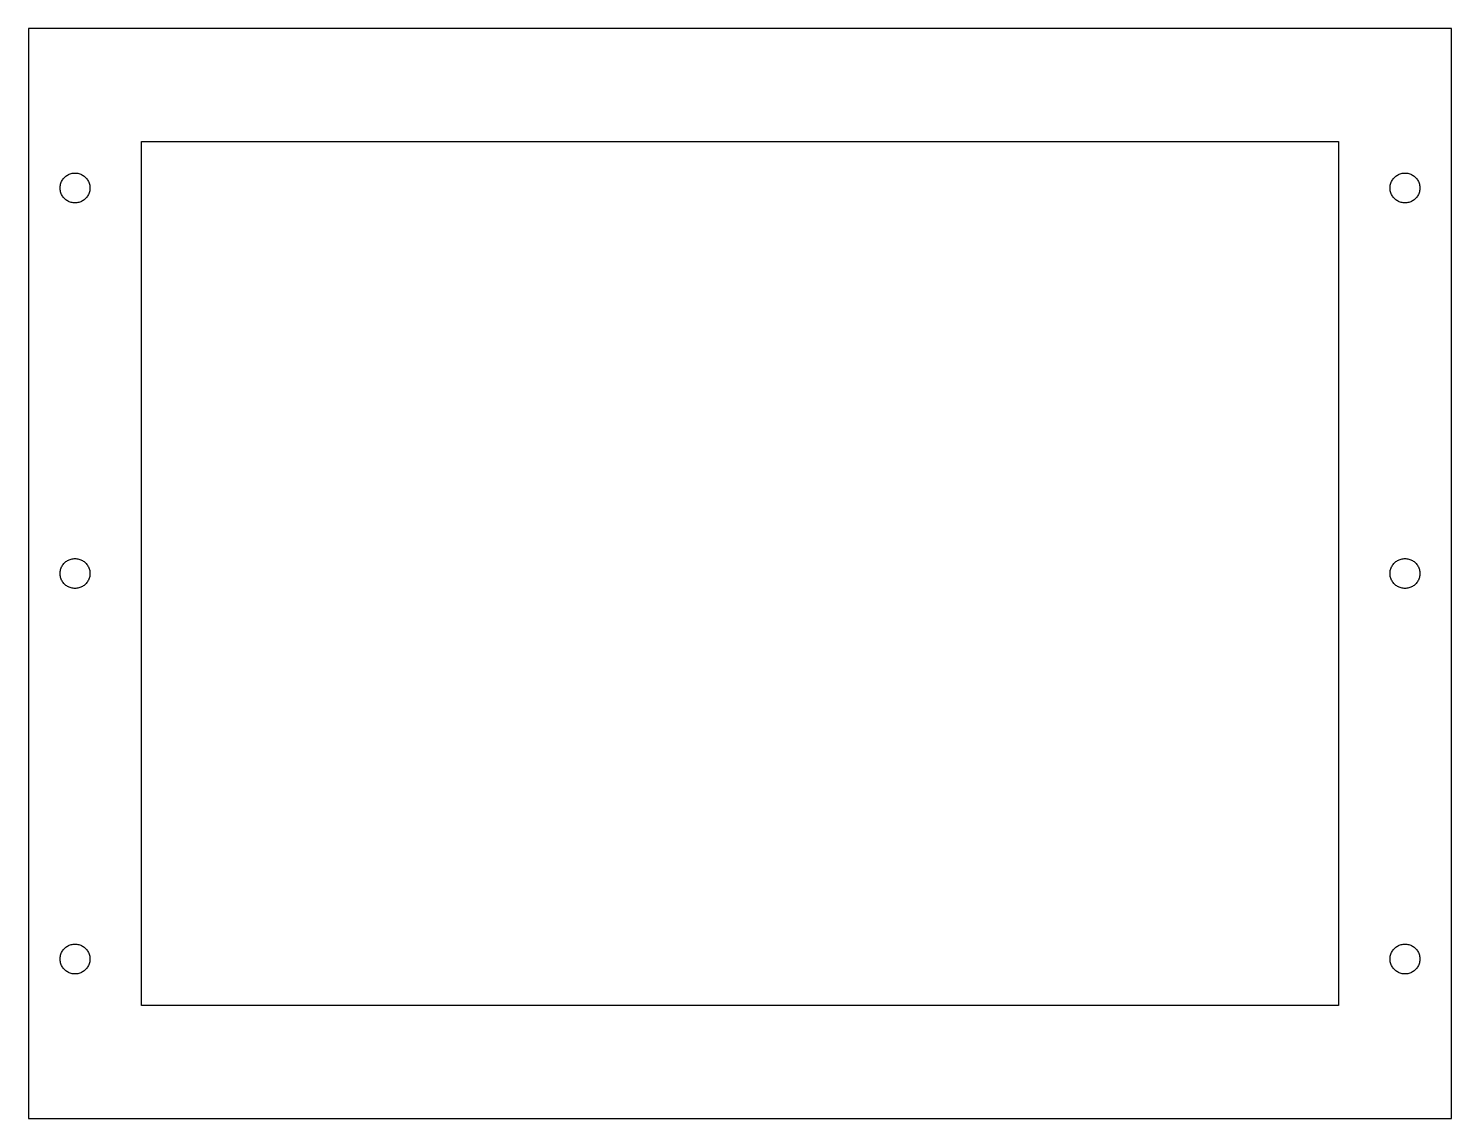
# Model space of a CAD drawing. Extents: x -107 to 107, y -17 to 147.
import ezdxf

# ---------------------------------------------------------------- set-up
doc = ezdxf.new("R2010")
doc.units = 0
doc.layers.get('0').update_dxf_attribs({"linetype": 'CONTINUOUS'})

msp = doc.modelspace()

# ---------------------------------------------------------------- linework, layer by layer
for points in [[(107, 147), (-107, 147), (-107, -17), (107, -17)], [(-90, 0), (-90, 130), (90, 130), (90, 0)], [(-100.147, 120.755), (-100.294, 120.769), (-100.439, 120.793), (-100.582, 120.827), (-100.723, 120.869), (-100.861, 120.921), (-100.995, 120.982), (-101.125, 121.051), (-101.25, 121.129), (-101.37, 121.215), (-101.484, 121.308), (-101.591, 121.409), (-101.692, 121.516), (-101.785, 121.63), (-101.871, 121.75), (-101.949, 121.875), (-102.018, 122.005), (-102.079, 122.139), (-102.131, 122.277), (-102.173, 122.418), (-102.207, 122.561), (-102.231, 122.706), (-102.245, 122.853), (-102.25, 123), (-102.245, 123.147), (-102.231, 123.294), (-102.207, 123.439), (-102.173, 123.582), (-102.131, 123.723), (-102.079, 123.861), (-102.018, 123.995), (-101.949, 124.125), (-101.871, 124.25), (-101.785, 124.37), (-101.692, 124.484), (-101.591, 124.591), (-101.484, 124.692), (-101.37, 124.785), (-101.25, 124.871), (-101.125, 124.949), (-100.995, 125.018), (-100.861, 125.079), (-100.723, 125.131), (-100.582, 125.173), (-100.439, 125.207), (-100.294, 125.231), (-100.147, 125.245), (-100, 125.25), (-99.8528, 125.245), (-99.7063, 125.231), (-99.561, 125.207), (-99.4177, 125.173), (-99.2768, 125.131), (-99.139, 125.079), (-99.0049, 125.018), (-98.875, 124.949), (-98.75, 124.871), (-98.6303, 124.785), (-98.5165, 124.692), (-98.409, 124.591), (-98.3084, 124.484), (-98.215, 124.37), (-98.1292, 124.25), (-98.0514, 124.125), (-97.982, 123.995), (-97.9213, 123.861), (-97.8694, 123.723), (-97.8267, 123.582), (-97.7932, 123.439), (-97.7692, 123.294), (-97.7548, 123.147), (-97.75, 123), (-97.7548, 122.853), (-97.7692, 122.706), (-97.7932, 122.561), (-97.8267, 122.418), (-97.8694, 122.277), (-97.9213, 122.139), (-97.982, 122.005), (-98.0514, 121.875), (-98.1292, 121.75), (-98.215, 121.63), (-98.3084, 121.516), (-98.409, 121.409), (-98.5165, 121.308), (-98.6303, 121.215), (-98.75, 121.129), (-98.875, 121.051), (-99.0049, 120.982), (-99.139, 120.921), (-99.2768, 120.869), (-99.4177, 120.827), (-99.561, 120.793), (-99.7063, 120.769), (-99.8528, 120.755), (-100, 120.75)], [(99.8528, 120.755), (99.7063, 120.769), (99.561, 120.793), (99.4177, 120.827), (99.2768, 120.869), (99.139, 120.921), (99.0049, 120.982), (98.875, 121.051), (98.75, 121.129), (98.6303, 121.215), (98.5165, 121.308), (98.409, 121.409), (98.3084, 121.516), (98.215, 121.63), (98.1292, 121.75), (98.0514, 121.875), (97.982, 122.005), (97.9213, 122.139), (97.8694, 122.277), (97.8267, 122.418), (97.7932, 122.561), (97.7692, 122.706), (97.7548, 122.853), (97.75, 123), (97.7548, 123.147), (97.7692, 123.294), (97.7932, 123.439), (97.8267, 123.582), (97.8694, 123.723), (97.9213, 123.861), (97.982, 123.995), (98.0514, 124.125), (98.1292, 124.25), (98.215, 124.37), (98.3084, 124.484), (98.409, 124.591), (98.5165, 124.692), (98.6303, 124.785), (98.75, 124.871), (98.875, 124.949), (99.0049, 125.018), (99.139, 125.079), (99.2768, 125.131), (99.4177, 125.173), (99.561, 125.207), (99.7063, 125.231), (99.8528, 125.245), (100, 125.25), (100.147, 125.245), (100.294, 125.231), (100.439, 125.207), (100.582, 125.173), (100.723, 125.131), (100.861, 125.079), (100.995, 125.018), (101.125, 124.949), (101.25, 124.871), (101.37, 124.785), (101.484, 124.692), (101.591, 124.591), (101.692, 124.484), (101.785, 124.37), (101.871, 124.25), (101.949, 124.125), (102.018, 123.995), (102.079, 123.861), (102.131, 123.723), (102.173, 123.582), (102.207, 123.439), (102.231, 123.294), (102.245, 123.147), (102.25, 123), (102.245, 122.853), (102.231, 122.706), (102.207, 122.561), (102.173, 122.418), (102.131, 122.277), (102.079, 122.139), (102.018, 122.005), (101.949, 121.875), (101.871, 121.75), (101.785, 121.63), (101.692, 121.516), (101.591, 121.409), (101.484, 121.308), (101.37, 121.215), (101.25, 121.129), (101.125, 121.051), (100.995, 120.982), (100.861, 120.921), (100.723, 120.869), (100.582, 120.827), (100.439, 120.793), (100.294, 120.769), (100.147, 120.755), (100, 120.75)], [(-100.147, 62.7548), (-100.294, 62.7692), (-100.439, 62.7932), (-100.582, 62.8267), (-100.723, 62.8694), (-100.861, 62.9213), (-100.995, 62.982), (-101.125, 63.0514), (-101.25, 63.1292), (-101.37, 63.215), (-101.484, 63.3084), (-101.591, 63.409), (-101.692, 63.5165), (-101.785, 63.6303), (-101.871, 63.75), (-101.949, 63.875), (-102.018, 64.0049), (-102.079, 64.139), (-102.131, 64.2768), (-102.173, 64.4177), (-102.207, 64.561), (-102.231, 64.7063), (-102.245, 64.8528), (-102.25, 65), (-102.245, 65.1472), (-102.231, 65.2937), (-102.207, 65.439), (-102.173, 65.5823), (-102.131, 65.7232), (-102.079, 65.861), (-102.018, 65.9951), (-101.949, 66.125), (-101.871, 66.25), (-101.785, 66.3697), (-101.692, 66.4835), (-101.591, 66.591), (-101.484, 66.6916), (-101.37, 66.785), (-101.25, 66.8708), (-101.125, 66.9486), (-100.995, 67.018), (-100.861, 67.0787), (-100.723, 67.1306), (-100.582, 67.1733), (-100.439, 67.2068), (-100.294, 67.2308), (-100.147, 67.2452), (-100, 67.25), (-99.8528, 67.2452), (-99.7063, 67.2308), (-99.561, 67.2068), (-99.4177, 67.1733), (-99.2768, 67.1306), (-99.139, 67.0787), (-99.0049, 67.018), (-98.875, 66.9486), (-98.75, 66.8708), (-98.6303, 66.785), (-98.5165, 66.6916), (-98.409, 66.591), (-98.3084, 66.4835), (-98.215, 66.3697), (-98.1292, 66.25), (-98.0514, 66.125), (-97.982, 65.9951), (-97.9213, 65.861), (-97.8694, 65.7232), (-97.8267, 65.5823), (-97.7932, 65.439), (-97.7692, 65.2937), (-97.7548, 65.1472), (-97.75, 65), (-97.7548, 64.8528), (-97.7692, 64.7063), (-97.7932, 64.561), (-97.8267, 64.4177), (-97.8694, 64.2768), (-97.9213, 64.139), (-97.982, 64.0049), (-98.0514, 63.875), (-98.1292, 63.75), (-98.215, 63.6303), (-98.3084, 63.5165), (-98.409, 63.409), (-98.5165, 63.3084), (-98.6303, 63.215), (-98.75, 63.1292), (-98.875, 63.0514), (-99.0049, 62.982), (-99.139, 62.9213), (-99.2768, 62.8694), (-99.4177, 62.8267), (-99.561, 62.7932), (-99.7063, 62.7692), (-99.8528, 62.7548), (-100, 62.75)], [(99.8528, 62.7548), (99.7063, 62.7692), (99.561, 62.7932), (99.4177, 62.8267), (99.2768, 62.8694), (99.139, 62.9213), (99.0049, 62.982), (98.875, 63.0514), (98.75, 63.1292), (98.6303, 63.215), (98.5165, 63.3084), (98.409, 63.409), (98.3084, 63.5165), (98.215, 63.6303), (98.1292, 63.75), (98.0514, 63.875), (97.982, 64.0049), (97.9213, 64.139), (97.8694, 64.2768), (97.8267, 64.4177), (97.7932, 64.561), (97.7692, 64.7063), (97.7548, 64.8528), (97.75, 65), (97.7548, 65.1472), (97.7692, 65.2937), (97.7932, 65.439), (97.8267, 65.5823), (97.8694, 65.7232), (97.9213, 65.861), (97.982, 65.9951), (98.0514, 66.125), (98.1292, 66.25), (98.215, 66.3697), (98.3084, 66.4835), (98.409, 66.591), (98.5165, 66.6916), (98.6303, 66.785), (98.75, 66.8708), (98.875, 66.9486), (99.0049, 67.018), (99.139, 67.0787), (99.2768, 67.1306), (99.4177, 67.1733), (99.561, 67.2068), (99.7063, 67.2308), (99.8528, 67.2452), (100, 67.25), (100.147, 67.2452), (100.294, 67.2308), (100.439, 67.2068), (100.582, 67.1733), (100.723, 67.1306), (100.861, 67.0787), (100.995, 67.018), (101.125, 66.9486), (101.25, 66.8708), (101.37, 66.785), (101.484, 66.6916), (101.591, 66.591), (101.692, 66.4835), (101.785, 66.3697), (101.871, 66.25), (101.949, 66.125), (102.018, 65.9951), (102.079, 65.861), (102.131, 65.7232), (102.173, 65.5823), (102.207, 65.439), (102.231, 65.2937), (102.245, 65.1472), (102.25, 65), (102.245, 64.8528), (102.231, 64.7063), (102.207, 64.561), (102.173, 64.4177), (102.131, 64.2768), (102.079, 64.139), (102.018, 64.0049), (101.949, 63.875), (101.871, 63.75), (101.785, 63.6303), (101.692, 63.5165), (101.591, 63.409), (101.484, 63.3084), (101.37, 63.215), (101.25, 63.1292), (101.125, 63.0514), (100.995, 62.982), (100.861, 62.9213), (100.723, 62.8694), (100.582, 62.8267), (100.439, 62.7932), (100.294, 62.7692), (100.147, 62.7548), (100, 62.75)], [(-100.147, 4.75482), (-100.294, 4.76925), (-100.439, 4.79323), (-100.582, 4.82667), (-100.723, 4.86941), (-100.861, 4.92127), (-100.995, 4.98204), (-101.125, 5.05144), (-101.25, 5.12919), (-101.37, 5.21495), (-101.484, 5.30836), (-101.591, 5.40901), (-101.692, 5.51647), (-101.785, 5.63029), (-101.871, 5.74997), (-101.949, 5.875), (-102.018, 6.00485), (-102.079, 6.13896), (-102.131, 6.27676), (-102.173, 6.41766), (-102.207, 6.56105), (-102.231, 6.70632), (-102.245, 6.85284), (-102.25, 7), (-102.245, 7.14716), (-102.231, 7.29368), (-102.207, 7.43895), (-102.173, 7.58234), (-102.131, 7.72324), (-102.079, 7.86104), (-102.018, 7.99515), (-101.949, 8.125), (-101.871, 8.25003), (-101.785, 8.36971), (-101.692, 8.48353), (-101.591, 8.59099), (-101.484, 8.69164), (-101.37, 8.78505), (-101.25, 8.87081), (-101.125, 8.94856), (-100.995, 9.01796), (-100.861, 9.07873), (-100.723, 9.13059), (-100.582, 9.17333), (-100.439, 9.20677), (-100.294, 9.23075), (-100.147, 9.24518), (-100, 9.25), (-99.8528, 9.24518), (-99.7063, 9.23075), (-99.561, 9.20677), (-99.4177, 9.17333), (-99.2768, 9.13059), (-99.139, 9.07873), (-99.0049, 9.01796), (-98.875, 8.94856), (-98.75, 8.87081), (-98.6303, 8.78505), (-98.5165, 8.69164), (-98.409, 8.59099), (-98.3084, 8.48353), (-98.215, 8.36971), (-98.1292, 8.25003), (-98.0514, 8.125), (-97.982, 7.99515), (-97.9213, 7.86104), (-97.8694, 7.72324), (-97.8267, 7.58234), (-97.7932, 7.43895), (-97.7692, 7.29368), (-97.7548, 7.14716), (-97.75, 7), (-97.7548, 6.85284), (-97.7692, 6.70632), (-97.7932, 6.56105), (-97.8267, 6.41766), (-97.8694, 6.27676), (-97.9213, 6.13896), (-97.982, 6.00485), (-98.0514, 5.875), (-98.1292, 5.74997), (-98.215, 5.63029), (-98.3084, 5.51647), (-98.409, 5.40901), (-98.5165, 5.30836), (-98.6303, 5.21495), (-98.75, 5.12919), (-98.875, 5.05144), (-99.0049, 4.98204), (-99.139, 4.92127), (-99.2768, 4.86941), (-99.4177, 4.82667), (-99.561, 4.79323), (-99.7063, 4.76925), (-99.8528, 4.75482), (-100, 4.75)], [(99.8528, 4.75482), (99.7063, 4.76925), (99.561, 4.79323), (99.4177, 4.82667), (99.2768, 4.86941), (99.139, 4.92127), (99.0049, 4.98204), (98.875, 5.05144), (98.75, 5.12919), (98.6303, 5.21495), (98.5165, 5.30836), (98.409, 5.40901), (98.3084, 5.51647), (98.215, 5.63029), (98.1292, 5.74997), (98.0514, 5.875), (97.982, 6.00485), (97.9213, 6.13896), (97.8694, 6.27676), (97.8267, 6.41766), (97.7932, 6.56105), (97.7692, 6.70632), (97.7548, 6.85284), (97.75, 7), (97.7548, 7.14716), (97.7692, 7.29368), (97.7932, 7.43895), (97.8267, 7.58234), (97.8694, 7.72324), (97.9213, 7.86104), (97.982, 7.99515), (98.0514, 8.125), (98.1292, 8.25003), (98.215, 8.36971), (98.3084, 8.48353), (98.409, 8.59099), (98.5165, 8.69164), (98.6303, 8.78505), (98.75, 8.87081), (98.875, 8.94856), (99.0049, 9.01796), (99.139, 9.07873), (99.2768, 9.13059), (99.4177, 9.17333), (99.561, 9.20677), (99.7063, 9.23075), (99.8528, 9.24518), (100, 9.25), (100.147, 9.24518), (100.294, 9.23075), (100.439, 9.20677), (100.582, 9.17333), (100.723, 9.13059), (100.861, 9.07873), (100.995, 9.01796), (101.125, 8.94856), (101.25, 8.87081), (101.37, 8.78505), (101.484, 8.69164), (101.591, 8.59099), (101.692, 8.48353), (101.785, 8.36971), (101.871, 8.25003), (101.949, 8.125), (102.018, 7.99515), (102.079, 7.86104), (102.131, 7.72324), (102.173, 7.58234), (102.207, 7.43895), (102.231, 7.29368), (102.245, 7.14716), (102.25, 7), (102.245, 6.85284), (102.231, 6.70632), (102.207, 6.56105), (102.173, 6.41766), (102.131, 6.27676), (102.079, 6.13896), (102.018, 6.00485), (101.949, 5.875), (101.871, 5.74997), (101.785, 5.63029), (101.692, 5.51647), (101.591, 5.40901), (101.484, 5.30836), (101.37, 5.21495), (101.25, 5.12919), (101.125, 5.05144), (100.995, 4.98204), (100.861, 4.92127), (100.723, 4.86941), (100.582, 4.82667), (100.439, 4.79323), (100.294, 4.76925), (100.147, 4.75482), (100, 4.75)]]:
    msp.add_lwpolyline(points, close=True)

doc.saveas('drawing.dxf')
